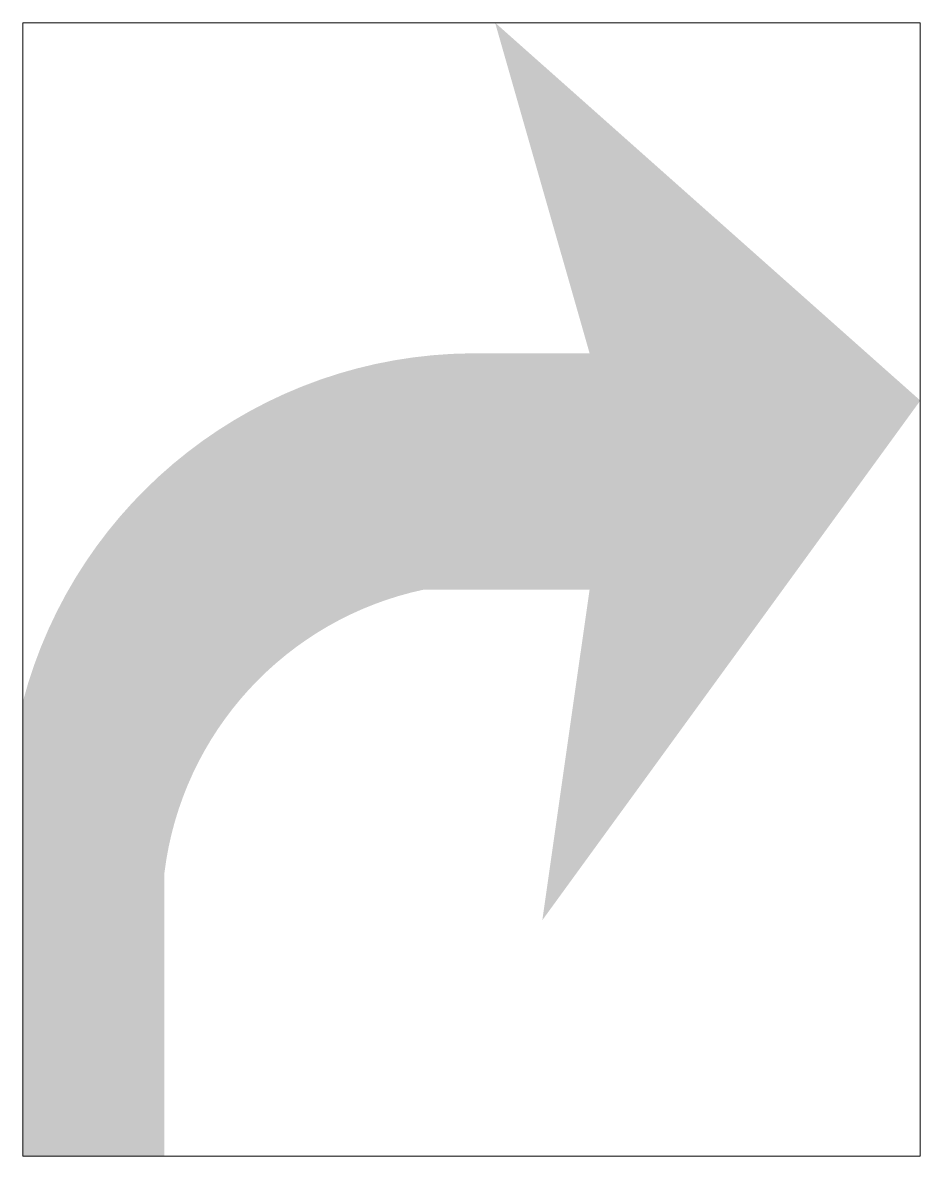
# Model space of a CAD drawing. Extents: x -3.17 to 3.17, y -4 to 4.
import ezdxf

# ---------------------------------------------------------------- set-up
doc = ezdxf.new("R2010")
doc.units = 0
doc.header["$LTSCALE"] = 0.01
doc.header["$MEASUREMENT"] = 0
doc.layers.get('0').update_dxf_attribs({"lineweight": 20})
doc.layers.get('Defpoints').update_dxf_attribs({"color": 111, "lineweight": 20})

msp = doc.modelspace()

# ---------------------------------------------------------------- hatches: boundary and pattern name
at = {"linetype": 'Continuous', "lineweight": 0}
h = msp.add_hatch(color=0, dxfattribs=at)
h.dxf.hatch_style = 1
h.paths.add_polyline_path([(-2.1665, -2), (-2.1665, -2), (-2.1665, -4), (-3.1665, -4), (-3.1665, -0.7965), (-3.1665, -0.7965, -0.338783), (0.0002, 1.6667), (0.8332, 1.6667), (0.1665, 4), (3.1665, 1.3333), (0.4998, -2.3333), (0.8332, 0), (-0.3332, 0, 0.32056)])

# ---------------------------------------------------------------- linework, layer by layer
at = {"layer": 'Defpoints'}
msp.add_lwpolyline([(-3.1665, -4), (3.1665, -4), (3.1665, 4), (-3.1665, 4)], close=True, dxfattribs=at)

doc.saveas('drawing.dxf')
